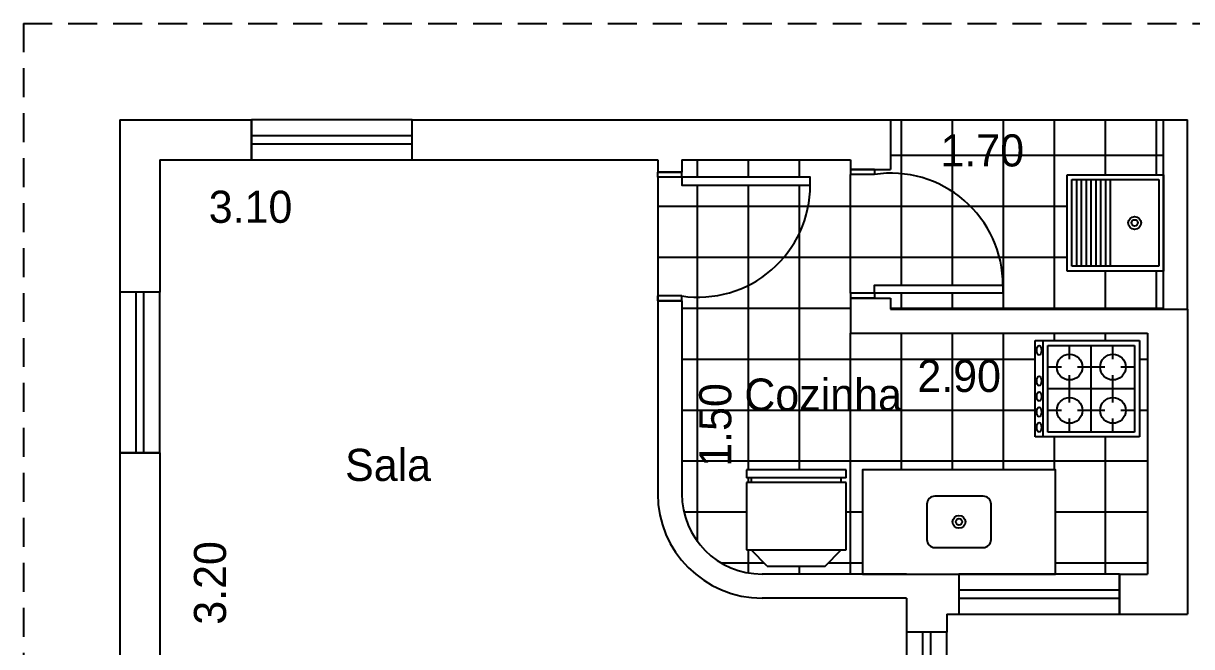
# Model space of a CAD drawing. Extents: x 0 to 11.6, y 0 to 11.
# Drawn here: x 0 to 7.28, y 7.07 to 10.95 of the extents above; entities that cross this region are included whole.
import ezdxf

# ---------------------------------------------------------------- set-up
doc = ezdxf.new("R2010")
doc.units = 0
doc.linetypes.add('ACAD_ISO02W100', pattern=[15, 12, -3])
doc.layers.get('0').update_dxf_attribs({"linetype": 'CONTINUOUS'})
doc.layers.get('DEFPOINTS').update_dxf_attribs({"linetype": 'CONTINUOUS'})
for name, color, linetype in [('BLOCO', 5, 'CONTINUOUS'), ('BLOCOS', 5, 'CONTINUOUS'), ('HACHURA', 1, 'CONTINUOUS'), ('PAREDE', 7, 'CONTINUOUS'), ('PONTILHADO', 8, 'ACAD_ISO02W100')]:
    doc.layers.add(name, color=color, linetype=linetype)
doc.styles.add('PADRÃO', font='AVGARDN.TTF', dxfattribs={"height": 0.2})
doc.dimstyles.new('PADRÃOS', dxfattribs={"dimtxt": 0.15, "dimasz": 0.1, "dimexe": 1.25, "dimexo": 0.625, "dimgap": 0.1, "dimtad": 0, "dimjust": 1, "dimzin": 1, "dimtxsty": 'PADRÃO', "dimcen": 2.5, "dimse1": 1, "dimse2": 1, "dimsd1": 1, "dimsd2": 1, "dimclrt": 1, "dimazin": 3, "dimtfac": 1, "dimtdec": 4, "dimtmove": 0, "dimatfit": 3, "dimtolj": 1, "dimtzin": 0})

# ---------------------------------------------------------------- blocks, each defined once
blk = doc.blocks.new('J1')
at = {"layer": 'BLOCO'}
for p, q in [((0, 0.25), (0, 0)), ((1, 0.25), (0, 0.25)), ((1, 0), (1, 0.25)), ((1, 0.1500000000000057), (0, 0.1500000000000057)), ((0, 0.09999999999999432), (1, 0.09999999999999432)), ((0, 0), (1, 0))]:
    blk.add_line(p, q, dxfattribs=at)
blk = doc.blocks.new('P80E15')
at = {"layer": 'BLOCO', "ltscale": 0.015}
for p, q in [((0.03000000000000114, 0.1500000000000057), (0, 0.1500000000000057)), ((0, 0.1500000000000057), (0, 0)), ((0.03000000000000114, 0.1500000000000057), (0.03000000000000114, 0)), ((0.8000000000000114, 0.1500000000000341), (0.7700000000000102, 0.1500000000000341)), ((0.7700000000000102, 0.1500000000000057), (0.7700000000000102, 0)), ((0.8000000000000114, 0.1500000000000057), (0.8000000000000114, 0)), ((0.03000000000000114, 2.842170943040401e-14), (0, 0)), ((0.8000000000000114, 2.842170943040401e-14), (0.7700000000000102, 5.684341886080801e-14))]:
    blk.add_line(p, q, dxfattribs=at)
at = {"layer": 'BLOCO'}
blk.add_lwpolyline([(0.03000000000000114, 0.1500000000000057), (0.0800000000000125, 0.1500000000000057), (0.0800000000000125, 0.950000000000017), (0.03000000000000114, 0.950000000000017)], close=True, dxfattribs=at)
at = {"layer": 'BLOCO', "ltscale": 0.015}
blk.add_arc((0.0800000000000125, 0.2524375000000134), 0.6975625000000036, 351.555539587714, 90.00000000000041, dxfattribs=at)
blk = doc.blocks.new('P80D15')
at = {"layer": 'BLOCO', "ltscale": 0.015}
for p, q in [((0, 0.1500000000000057), (0, 0)), ((0, 0.1500000000000341), (0.03000000000000114, 0.1500000000000341)), ((0.03000000000000114, 0.1500000000000057), (0.03000000000000114, 0)), ((0.7700000000000102, 0.1500000000000057), (0.7700000000000102, 0)), ((0.7700000000000102, 0.1500000000000057), (0.8000000000000114, 0.1500000000000057)), ((0.8000000000000114, 0.1500000000000057), (0.8000000000000114, 0)), ((0, 2.842170943040401e-14), (0.03000000000000114, 0)), ((0.7699999999999818, 0), (0.8000000000000114, 0))]:
    blk.add_line(p, q, dxfattribs=at)
at = {"layer": 'BLOCO'}
blk.add_lwpolyline([(0.7700000000000102, 0.1500000000000057), (0.7199999999999989, 0.1500000000000057), (0.7199999999999989, 0.950000000000017), (0.7700000000000102, 0.950000000000017)], close=True, dxfattribs=at)
at = {"layer": 'BLOCO', "ltscale": 0.015}
blk.add_arc((0.7199999999999989, 0.2524375000000134), 0.6975625000000036, 89.99999999999959, 188.444460412286, dxfattribs=at)
blk = doc.blocks.new('TANQUE')
at = {"layer": 'BLOCOS'}
for p, q in [((-0.2999999999999972, 0.5999999999999943), (0.2999999999999972, 0.5999999999999943)), ((-0.2999999999999972, 0), (-0.2999999999999972, 0.5999999999999943)), ((0.2999999999999972, 0.5999999999999943), (0.2999999999999972, 0)), ((-0.2700000000000244, 0.5700000000000216), (0.2700000000000102, 0.5700000000000216)), ((-0.2699999999999818, 0.03000000000000114), (-0.2700000000000244, 0.5700000000000216)), ((-0.2700000000000244, 0.5400000000000205), (0.2700000000000102, 0.5400000000000205)), ((-0.2700000000000244, 0.5100000000000193), (0.2700000000000102, 0.5100000000000193)), ((0.2700000000000102, 0.5700000000000216), (0.269999999999996, 0.02999999999994429)), ((-0.2700000000000244, 0.4800000000000182), (0.2700000000000102, 0.4800000000000182)), ((-0.2700000000000244, 0.4500000000000171), (0.2700000000000102, 0.4500000000000171)), ((-0.2700000000000244, 0.4200000000000159), (0.2700000000000102, 0.4200000000000159)), ((-0.2700000000000244, 0.3900000000000148), (0.2700000000000102, 0.3900000000000148)), ((-0.2700000000000244, 0.3600000000000136), (0.2700000000000102, 0.3600000000000136)), ((-0.2700000000000244, 0.3300000000000125), (0.2700000000000102, 0.3300000000000125)), ((0.2999999999999972, 0), (-0.2999999999999972, 0)), ((0.269999999999996, 0.02999999999994429), (-0.2699999999999818, 0.03000000000000114))]:
    blk.add_line(p, q, dxfattribs=at)
for radius in [0.04, 0.02]:
    blk.add_circle((1.4210854715202e-14, 0.1800000000000068), radius, dxfattribs=at)
blk = doc.blocks.new('GELAD')
at = {"layer": 'BLOCOS'}
for p, q in [((0.3100000000000023, 0.6499999999999773), (-0.3100000000000023, 0.6499999999999773)), ((-0.3100000000000023, 0.6499999999999773), (-0.3100000000000023, 0.5999999999999659)), ((0.3100000000000023, 0.5999999999999659), (-0.3100000000000023, 0.5999999999999659)), ((-0.2800000000000011, 0.5999999999999659), (-0.2799999999999869, 0.5699999999999932)), ((0.2800000000000153, 0.5699999999999932), (0.2800000000000011, 0.5999999999999659)), ((0.3100000000000165, 0.5999999999999659), (0.3100000000000023, 0.6499999999999773)), ((0.3100000000000023, 0.5699999999999648), (-0.3100000000000023, 0.5699999999999648)), ((-0.3100000000000023, 0.5699999999999648), (-0.3100000000000023, 0.1499999999999773)), ((0.3100000000000023, 0.1499999999999773), (0.3100000000000165, 0.5699999999999648)), ((-0.3100000000000023, 0.1499999999999773), (0.3100000000000023, 0.1499999999999773)), ((-0.1800000000000068, 0.05000000000001137), (-0.2800000000000011, 0.1500000000000057)), ((0.1800000000000068, 0.04999999999998295), (0.2800000000000011, 0.1499999999999773)), ((-0.1800000000000068, 0.05000000000001137), (0.1800000000000068, 0.04999999999998295))]:
    blk.add_line(p, q, dxfattribs=at)
blk = doc.blocks.new('PIA')
at = {"layer": 'BLOCOS'}
blk.add_lwpolyline([(-0.6000000000000085, 0), (0.5999999999999943, 0), (0.5999999999999943, 0.6500000000000057), (-0.6000000000000085, 0.6500000000000057)], close=True, dxfattribs=at)
blk.add_lwpolyline([(-0.1500000000000199, 0.1649999999999352), (0.1500000000000057, 0.1649999999999636, 0.414213562373095), (0.2000000000000028, 0.214999999999975), (0.2000000000000028, 0.4349999999999454, 0.414213562373095), (0.1500000000000057, 0.4849999999999568), (-0.1500000000000057, 0.4849999999999852, 0.4142135623731188), (-0.2000000000000028, 0.4349999999999739), (-0.2000000000000171, 0.2149999999999466, 0.4142135623730711)], format="xyb", close=True, dxfattribs=at)
for radius in [0.04, 0.02]:
    blk.add_circle((0, 0.3249999999999886), radius, dxfattribs=at)
blk = doc.blocks.new('FOGÃO4B')
at = {"layer": 'BLOCOS'}
for p, q in [((-0.2999999999999972, 0.700000000000017), (0.2999999999999972, 0.700000000000017)), ((-0.2999999999999972, 0.05000000000001137), (-0.2999999999999829, 0.700000000000017)), ((0.2999999999999972, 0.700000000000017), (0.2999999999999972, 0.05000000000001137)), ((-0.2999999999999972, 0.6500000000000057), (0.2999999999999972, 0.6500000000000057)), ((-0.2700000000000244, 0.620000000000033), (0.2700000000000102, 0.620000000000033)), ((-0.2699999999999818, 0.0800000000000125), (-0.2700000000000244, 0.620000000000033)), ((-0.1350000000000051, 0.5350000000000534), (-0.1350000000000193, 0.620000000000033)), ((2.842170943040401e-14, 0.0800000000000125), (-1.4210854715202e-14, 0.620000000000033)), ((0.1350000000000051, 0.5350000000000534), (0.1349999999999909, 0.620000000000033)), ((0.2700000000000102, 0.620000000000033), (0.269999999999996, 0.07999999999995566)), ((-0.2700000000000244, 0.4850000000000421), (-0.1850000000000023, 0.4850000000000421)), ((-0.08500000000000796, 0.4850000000000421), (0.08500000000000796, 0.4850000000000421)), ((0.1850000000000023, 0.4850000000000421), (0.2700000000000102, 0.4850000000000421)), ((-0.1349999999999909, 0.2650000000000716), (-0.1350000000000051, 0.4350000000000307)), ((0.1350000000000051, 0.2650000000000716), (0.1350000000000051, 0.4350000000000307)), ((-0.2700000000000244, 0.3500000000000512), (0.2700000000000102, 0.3500000000000512)), ((-0.2700000000000244, 0.2150000000000603), (-0.1850000000000023, 0.2150000000000603)), ((-0.1349999999999767, 0.0800000000000125), (-0.1349999999999767, 0.1650000000000489)), ((-0.08500000000000796, 0.2150000000000603), (0.08500000000000796, 0.2150000000000603)), ((0.1350000000000335, 0.0800000000000125), (0.1350000000000193, 0.1650000000000489)), ((0.1850000000000023, 0.2150000000000603), (0.2700000000000102, 0.2150000000000603)), ((0.269999999999996, 0.07999999999995566), (-0.2699999999999818, 0.0800000000000125)), ((0.2999999999999972, 0.05000000000001137), (-0.2999999999999972, 0.05000000000001137))]:
    blk.add_line(p, q, dxfattribs=at)
for centre in [(-0.1350000000000051, 0.4850000000000421), (0.1350000000000051, 0.4850000000000421), (-0.1350000000000051, 0.2150000000000603), (0.1350000000000051, 0.2150000000000603)]:
    blk.add_circle(centre, 0.08, dxfattribs=at)
for centre in [(-0.2399999999999949, 0.6750000000000114), (-0.1439999999999912, 0.6750000000000114), (-0.04800000000000182, 0.6750000000000114), (0.04800000000000182, 0.6750000000000114), (0.2400000000000091, 0.6750000000000114)]:
    blk.add_ellipse(centre, major_axis=(-0.03000000000000114, 0), ratio=0.499999999999981, dxfattribs=at)
blk = doc.blocks.new('COZINHA')
at = {"layer": 'HACHURA', "ltscale": 0.015, "style": 'PADRÃO'}
blk.add_text('Cozinha', height=0.2, dxfattribs=at).set_placement((-0.6582467478390299, -0.06847717339962855))
blk = doc.blocks.new('SALA')
at = {"layer": 'HACHURA', "ltscale": 0.015, "style": 'PADRÃO'}
blk.add_text('Sala', height=0.2, dxfattribs=at).set_placement((-0.2331277903099362, -0.02739059275700129))
blk = doc.blocks.new('*D27')
at = {"layer": 'DEFPOINTS', "color": 0, "linetype": 'BYBLOCK', "ltscale": 0.015}
for p in [(138.8915234968158, 146.9734322314368), (141.9915234968158, 146.895605883231), (141.9915234968158, 146.6796005293071)]:
    blk.add_point(p, dxfattribs=at)
at = {"color": 1, "linetype": 'BYBLOCK', "ltscale": 0.015, "insert": (139.4562212990136, 146.6796005293071), "char_height": 0.2, "attachment_point": 5, "style": 'PADRÃO'}
blk.add_mtext('\\A1;3.10', dxfattribs=at)
blk = doc.blocks.new('*D28')
at = {"layer": 'DEFPOINTS', "color": 0, "linetype": 'BYBLOCK', "ltscale": 0.015}
for p in [(138.8915234968158, 146.9734322314368), (139.20512118541, 146.9734322314368), (138.8915234968158, 143.7734322314369)]:
    blk.add_point(p, dxfattribs=at)
at = {"color": 1, "linetype": 'BYBLOCK', "ltscale": 0.015, "insert": (139.20512118541, 144.3381300336347), "char_height": 0.2, "attachment_point": 5, "rotation": 90, "style": 'PADRÃO'}
blk.add_mtext('\\A1;3.20', dxfattribs=at)
blk = doc.blocks.new('*D29')
at = {"layer": 'DEFPOINTS', "color": 0, "linetype": 'BYBLOCK', "ltscale": 0.015}
for p in [(142.1415234968158, 145.8473788103996), (145.0415234968158, 145.8473788103996), (142.1415234968158, 145.6260598612727)]:
    blk.add_point(p, dxfattribs=at)
at = {"color": 1, "linetype": 'BYBLOCK', "ltscale": 0.015, "insert": (143.8688828661132, 145.6260598612727), "char_height": 0.2, "attachment_point": 5, "style": 'PADRÃO'}
blk.add_mtext('\\A1;2.90', dxfattribs=at)
blk = doc.blocks.new('*D30')
at = {"layer": 'DEFPOINTS', "color": 0, "linetype": 'BYBLOCK', "ltscale": 0.015}
for p in [(143.1915234968158, 145.8934322314368), (142.3513089491291, 144.3934322314368), (143.1915234968158, 144.3934322314368)]:
    blk.add_point(p, dxfattribs=at)
at = {"color": 1, "linetype": 'BYBLOCK', "ltscale": 0.015, "insert": (142.3513089491291, 145.3222097039643), "char_height": 0.2, "attachment_point": 5, "rotation": 90, "style": 'PADRÃO'}
blk.add_mtext('\\A1;1.50', dxfattribs=at)
blk = doc.blocks.new('*D31')
at = {"layer": 'DEFPOINTS', "color": 0, "linetype": 'BYBLOCK', "ltscale": 0.015}
for p in [(143.4415234968158, 147.2234322314368), (145.1415234968158, 147.2234322314368), (145.1415234968158, 147.0307809824876)]:
    blk.add_point(p, dxfattribs=at)
at = {"color": 1, "linetype": 'BYBLOCK', "ltscale": 0.015, "insert": (144.0127460242883, 147.0307809824876), "char_height": 0.2, "attachment_point": 5, "style": 'PADRÃO'}
blk.add_mtext('\\A1;1.70', dxfattribs=at)

msp = doc.modelspace()

# ---------------------------------------------------------------- hatches: boundary and pattern name
at = {"layer": 'HACHURA', "ltscale": 0.015}
h = msp.add_hatch(dxfattribs=at)
h.set_pattern_fill('NET', color=256, scale=0.1, style=0)
h.set_pattern_definition([(0, (-138.0415234968158, -136.8734322314368), (0, 0.3175), []), (90, (-138.0415234968158, -136.8734322314368), (-0.3175, 1.944062586693024e-17), [])])
h.paths.add_polyline_path([(4.900000000000006, 9.942173651794178), (4.099999999999966, 9.942173651794178), (4.099999999999994, 9.99217365179419), (3.950000000000017, 9.992173651794218), (3.949999999999989, 9.252173651794152), (4.099999999999994, 9.25217365179418, 0.458070425990229)])
h.paths.add_polyline_path([(5.299999999999983, 10.00915913853723), (5.149999999999949, 10.00915913853723), (5.150000000000006, 10.03915913853723), (5.149999999999977, 10.09999999999999), (4.099999999999994, 10.10000000000002), (4.099999999999994, 10.02217365179419), (4.100000000000023, 9.99217365179419), (4.900000000000006, 9.99217365179419), (4.900000000000006, 9.942173651794178, -0.4580704259902146), (4.100000000000023, 9.25217365179418), (4.100000000000023, 9.22217365179418), (4.099999999999994, 8.02000000000001, 0.414213562373089), (4.599999999999994, 7.52000000000001), (5.226260446498117, 7.52000000000001), (5.226260446498117, 8.170000000000016), (6.426260446498134, 8.170000000000016), (6.426260446498134, 7.52000000000001), (6.826260446498139, 7.52000000000001), (7, 7.52000000000001), (6.999999999999972, 9.02000000000001), (5.149999999999977, 9.019999999999982), (5.149999999999977, 9.239159138537218), (5.149999999999977, 9.26915913853722), (5.299999999999983, 9.26915913853722), (5.299999999999983, 9.31915913853723), (6.099999999999994, 9.31915913853723, 0.458070425990229)])
h.paths.add_polyline_path([(5.122729206187557, 8.169999999999987), (5.122729206187557, 8.119999999999976), (5.092729206187556, 8.119999999999948), (5.092729206187528, 8.089999999999947), (5.122729206187529, 8.089999999999975), (5.122729206187529, 7.669999999999987), (5.092729206187528, 7.669999999999987), (4.992729206187533, 7.569999999999993), (4.63272920618752, 7.570000000000022), (4.532729206187554, 7.669999999999987), (4.502729206187524, 7.670000000000016), (4.502729206187524, 8.089999999999947), (4.532729206187554, 8.089999999999947), (4.532729206187554, 8.119999999999976), (4.502729206187524, 8.120000000000005), (4.502729206187524, 8.169999999999987)], flags=16)
h.paths.add_polyline_path([(6.299999999999955, 8.973946578962739), (6.94999999999996, 8.973946578962739), (6.94999999999996, 8.373946578962745), (6.299999999999955, 8.373946578962716)], flags=16)
h.paths.add_polyline_path([(6.5, 10.00706012985401), (7.099999999999994, 10.00706012985398), (7.099999999999994, 10.34999999999999), (5.399999999999949, 10.34999999999999), (5.399999999999977, 10.03915913853723), (5.300000000000011, 10.03915913853723), (5.300000000000011, 10.00915913853723, -0.4580704259902146), (6.099999999999994, 9.31915913853723), (6.099999999999994, 9.26915913853722), (5.300000000000011, 9.26915913853722), (5.299999999999983, 9.239159138537218), (5.399999999999977, 9.239159138537218), (5.399999999999977, 9.170000000000044), (7.099999999999994, 9.170000000000044), (7.099999999999966, 9.407060129853932), (6.5, 9.407060129853988)])
h.paths.add_polyline_path([(4.445802048810862, 8.48138649457448), (5.563933916942716, 8.48138649457448), (5.563933916942716, 8.793749131937119), (4.445802048810862, 8.793749131937119)], flags=24)
h.paths.add_polyline_path([(5.488279698967659, 8.906748508956724), (6.166439039626994, 8.906748508956724), (6.166439039626994, 8.59850675071496), (5.488279698967659, 8.59850675071496)], flags=24)
h.paths.add_polyline_path([(4.155664573192439, 8.127554945054982), (4.155664573192439, 8.770000000000039), (4.463906331434202, 8.770000000000039), (4.463906331434202, 8.127554945054982)], flags=24)
h.paths.add_polyline_path([(5.649999999999977, 10.31146963017167), (6.292445054945034, 10.31146963017167), (6.292445054945034, 10.00322787192991), (5.649999999999977, 10.00322787192991)], flags=24)

# ---------------------------------------------------------------- linework, layer by layer
msp.add_line((3.949999999999989, 9.99217365179419), (3.949999999999989, 8.941438087487086), dxfattribs=at)
at = {"layer": 'PAREDE', "ltscale": 0.015}
for p, q in [((0.5999999999999943, 10.35000000000002), (0.5999999999999943, 9.274823990720165)), ((0.5999999999999943, 10.35000000000002), (1.42141754373128, 10.35000000000002)), ((1.42141754373128, 10.10000000000002), (1.42141754373128, 10.35000000000002)), ((2.42141754373128, 10.10000000000002), (2.42141754373128, 10.35000000000002)), ((2.42141754373128, 10.35000000000002), (5.399999999999977, 10.34999999999999)), ((5.399999999999977, 10.34999999999999), (5.399999999999977, 10.03915913853723)), ((5.399999999999977, 10.34999999999999), (7.25, 10.34999999999999)), ((7.099999999999994, 9.170000000000016), (7.099999999999994, 10.34999999999999)), ((7.25, 9.170000000000016), (7.25, 10.34999999999999)), ((0.8499999999999943, 10.10000000000002), (1.42141754373128, 10.10000000000002)), ((0.8499999999999943, 10.10000000000002), (0.8499999999999943, 9.274823990720165)), ((2.42141754373128, 10.10000000000002), (3.949999999999989, 10.10000000000002)), ((3.949999999999989, 10.10000000000002), (3.949999999999989, 10.02217365179419)), ((4.099999999999994, 10.10000000000002), (4.099999999999994, 10.02217365179419)), ((4.099999999999994, 10.10000000000002), (5.149999999999977, 10.09999999999999)), ((5.149999999999977, 10.09999999999999), (5.149999999999977, 10.03915913853723)), ((3.949999999999989, 10.02217365179419), (4.099999999999994, 10.02217365179419)), ((5.149999999999977, 10.03915913853723), (5.399999999999977, 10.03915913853723)), ((0.8499999999999943, 9.274823990720165), (0.5999999999999943, 9.274823990720165)), ((3.949999999999989, 9.22217365179418), (4.099999999999994, 9.22217365179418)), ((3.949999999999989, 9.22217365179418), (3.949999999999989, 8.02000000000001)), ((4.099999999999994, 9.22217365179418), (4.099999999999994, 8.02000000000001)), ((5.149999999999977, 9.239159138537218), (5.399999999999977, 9.239159138537218)), ((5.149999999999977, 9.239159138537218), (5.149999999999977, 9.02000000000001)), ((5.399999999999977, 9.239159138537218), (5.399999999999977, 9.170000000000016)), ((5.399999999999977, 9.170000000000016), (7.25, 9.170000000000016)), ((7.25, 9.170000000000016), (7.250000000000028, 7.27000000000001)), ((5.149999999999977, 9.02000000000001), (7, 9.02000000000001)), ((6.999999999999972, 9.02000000000001), (7, 7.52000000000001)), ((0.8499999999999943, 8.274823990720165), (0.5999999999999943, 8.274823990720165)), ((0.5999999999999943, 8.274823990720165), (0.5999999999999943, 6.613476273057557)), ((0.8499999999999943, 8.274823990720165), (0.8499999999999943, 6.900000000000034)), ((5.499999999999972, 7.52000000000001), (4.599999999999994, 7.52000000000001)), ((5.499999999999972, 7.52000000000001), (5.826260446498139, 7.52000000000001)), ((5.826260446498139, 7.52000000000001), (5.826260446498139, 7.27000000000001)), ((6.826260446498139, 7.52000000000001), (6.826260446498139, 7.27000000000001)), ((6.826260446498139, 7.52000000000001), (7, 7.52000000000001)), ((5.499999999999972, 7.370000000000033), (4.599999999999994, 7.370000000000033)), ((5.499999999999972, 7.370000000000033), (5.5, 7.158664550593812)), ((5.75, 7.27000000000001), (5.75, 7.158664550593812)), ((5.75, 7.27000000000001), (5.826260446498139, 7.27000000000001)), ((6.826260446498139, 7.27000000000001), (7.250000000000028, 7.27000000000001)), ((5.750000000000028, 7.158664550593812), (5.499999999999972, 7.158664550593812))]:
    msp.add_line(p, q, dxfattribs=at)
for radius in [0.65, 0.5]:
    msp.add_arc((4.599999999999994, 8.02000000000001), radius, 180, 269.9999999999988, dxfattribs=at)
at = {"layer": 'PONTILHADO', "ltscale": 0.015}
for q in [(7.849999999999966, 10.94999999999993), (0, 0)]:
    msp.add_line((2.842170943040401e-14, 10.95000000000002), q, dxfattribs=at)

# ---------------------------------------------------------------- block references
at = {"layer": 'HACHURA', "ltscale": 0.015, "rotation": 90}
for name, p in [('TANQUE', (7.099999999999994, 9.707060129853971)), ('FOGÃO4B', (6.999999999999972, 8.673946578962727))]:
    msp.add_blockref(name, p, dxfattribs=at)
at = {"layer": 'HACHURA', "ltscale": 0.015}
for name, p in [('COZINHA', (5.1477301153312, 8.606182349292794)), ('SALA', (2.236545132899977, 8.127310285742738)), ('GELAD', (4.812729206187527, 7.52000000000001)), ('PIA', (5.826260446498139, 7.52000000000001))]:
    msp.add_blockref(name, p, dxfattribs=at)
at = {"layer": 'PAREDE', "ltscale": 0.015}
for p in [(1.42141754373128, 10.10000000000002), (5.826260446498139, 7.27000000000001)]:
    msp.add_blockref('J1', p, dxfattribs=at)
for name, p, rotation in [('P80E15', (3.949999999999989, 10.02217365179419), 270), ('P80D15', (5.149999999999977, 10.03915913853723), 270), ('J1', (0.8499999999999943, 8.274823990720165), 90), ('J1', (5.750000000000028, 6.158664550593812), 90.0000000000016)]:
    msp.add_blockref(name, p, dxfattribs=dict(at, rotation=rotation))

# ---------------------------------------------------------------- dimensions: what is measured, and where the dimension line sits
at = {"layer": 'HACHURA', "ltscale": 0.015}
for base, p1, p2, picture, middle in [((7.099999999999994, 10.15734875105079), (5.399999999999977, 10.34999999999999), (7.099999999999994, 10.34999999999999), '*D31', (5.971222527472491, 10.15734875105079)), ((3.949999999999989, 9.806168297870272), (0.8499999999999943, 10.10000000000002), (3.949999999999989, 10.02217365179419), '*D27', (1.414697802197793, 9.806168297870272))]:
    dim = msp.add_linear_dim(base=base, p1=p1, p2=p2, dimstyle='PADRÃOS', dxfattribs=at)
    dim.commit()
    dim.dimension.update_dxf_attribs({"geometry": picture, "text_midpoint": middle, "insert": (-138.0415234968158, -136.8734322314368)})
dim = msp.add_linear_dim(base=(1.163597688594194, 10.10000000000002), p1=(0.8499999999999943, 6.900000000000034), p2=(0.8499999999999943, 10.10000000000002), angle=90, dimstyle='PADRÃOS', dxfattribs=at)
dim.commit()
dim.dimension.update_dxf_attribs({"geometry": '*D28', "text_midpoint": (1.163597688594194, 7.464697802197833), "insert": (-138.0415234968158, -136.8734322314368)})
dim = msp.add_linear_dim(base=(4.099999999999994, 8.752627629835843), p1=(6.999999999999972, 8.973946578962796), p2=(4.099999999999994, 8.973946578962796), dimstyle='PADRÃOS', dxfattribs=at)
dim.commit()
dim.dimension.update_dxf_attribs({"geometry": '*D29', "text_midpoint": (5.827359369297341, 8.752627629835843), "dimtype": 160, "insert": (-138.0415234968158, -136.8734322314368)})
dim = msp.add_linear_dim(base=(4.309785452313321, 7.52000000000001), p1=(5.149999999999977, 9.02000000000001), p2=(5.149999999999977, 7.52000000000001), angle=90, dimstyle='PADRÃOS', dxfattribs=at)
dim.commit()
dim.dimension.update_dxf_attribs({"geometry": '*D30', "text_midpoint": (4.309785452313321, 8.448777472527496), "dimtype": 160, "insert": (-138.0415234968158, -136.8734322314368)})

doc.saveas('drawing.dxf')
